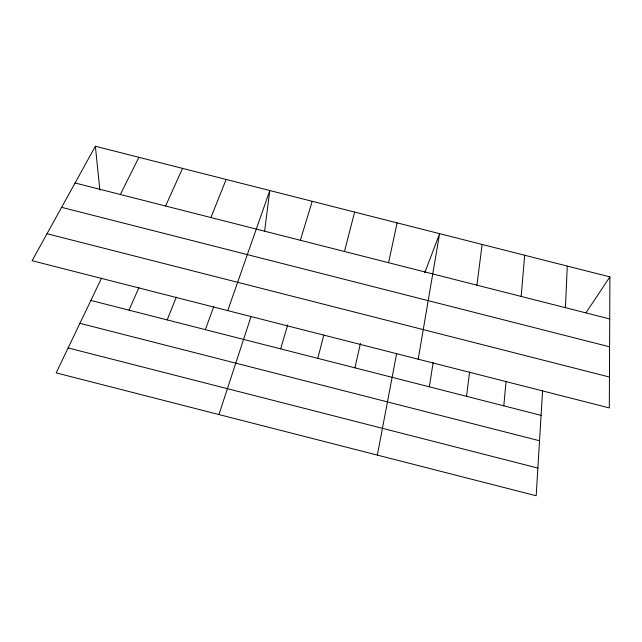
<?xml version="1.0" encoding="UTF-8"?>
<svg xmlns="http://www.w3.org/2000/svg" width="642" height="642" viewBox="0 0 642 642"><rect width="100%" height="100%" fill="white"/><g stroke="black" fill="none" stroke-linecap="round" stroke-linejoin="round"><path stroke-width="0.96" d="M609.9 276.903L609.322 407.935L32.1 260.716L95.369 146.248L609.9 276.903L586.002 312.766M565.417 307.678L567.279 266.077M542.586 390.545L536.182 495.752L56.183 372.89L101.588 278.066M521.16 296.427L524.691 255.259M503.801 405.84L506.081 381.236M466.557 396.331L469.591 371.927M264.632 231.008L269.8 190.538L227.717 310.608M476.934 285.176L482.126 244.458M429.329 386.829L433.125 362.626M418.207 359.191L439.601 233.656L424.763 272.714M377.344 455.098L396.62 353.686M388.579 262.706L397.101 222.862M354.946 367.842L360.411 343.422M344.449 251.487L354.641 212.085M317.798 358.356L323.785 335.108M280.666 348.879L287.68 324.868M300.352 240.277L312.205 201.307M218.938 414.547L251.038 316.554M205.352 329.651L213.73 306.667M210.929 217.534L226.144 179.455M167.169 319.909L176.325 297.134M129.01 310.166L138.945 287.6M165.604 206.01L182.521 168.373M120.319 194.494L138.929 157.306M75.058 182.986L609.715 318.946M61.6 207.334L609.595 346.816M47.01 233.728L609.459 377.039M90.883 300.432L541.078 415.35M79.913 323.327L539.529 440.757M68.124 347.94L537.868 468.066M95.369 146.248L99.855 190.088"/></g></svg>
